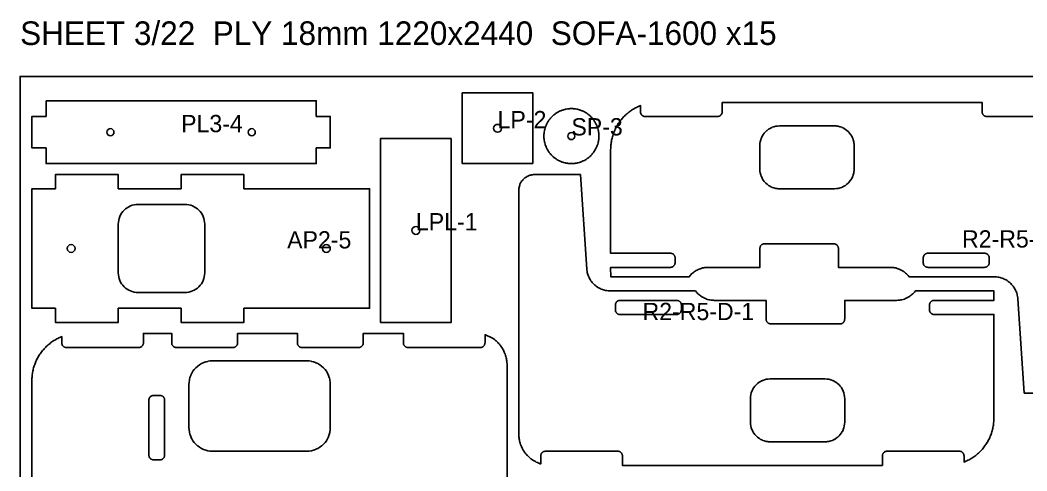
# Model space of a CAD drawing. Header units: millimetres. Extents: x 0 to 59980, y 0 to 1292.
# Drawn here: x 5480 to 6762, y 718 to 1292 of the extents above; entities that cross this region are included whole.
import ezdxf

# ---------------------------------------------------------------- set-up
doc = ezdxf.new("R2010")
doc.units = ezdxf.units.MM
for name, color, linetype in [('CUT_IN', 5, 'Continuous'), ('CUT_OUT', 1, 'Continuous'), ('DRILL', 3, 'Continuous'), ('LABEL', 7, 'Continuous'), ('SHEET', 8, 'Continuous')]:
    doc.layers.add(name, color=color, linetype=linetype)

msp = doc.modelspace()

# ---------------------------------------------------------------- linework, layer by layer
at = {"layer": 'CUT_IN'}
for points in [[(6426.22, 1088.11), (6427.68, 1086.14), (6429.12, 1084.54), (6429.54, 1084.12), (6431.14, 1082.68), (6433.11, 1081.22), (6434.96, 1080.1), (6435.22, 1079.96), (6437.17, 1079.03), (6437.71, 1078.8), (6439.74, 1078.08), (6442.12, 1077.49), (6444.26, 1077.16), (6444.84, 1077.11), (6447.15, 1077), (6516.85, 1077), (6519.45, 1077.13), (6519.74, 1077.16), (6521.88, 1077.49), (6524.26, 1078.08), (6526.29, 1078.8), (6526.83, 1079.03), (6528.52, 1079.83), (6529.04, 1080.1), (6530.89, 1081.22), (6532.86, 1082.68), (6534.46, 1084.12), (6534.88, 1084.54), (6536.32, 1086.14), (6537.61, 1087.87), (6537.94, 1088.36), (6538.9, 1089.96), (6539.04, 1090.22), (6539.97, 1092.17), (6540.2, 1092.71), (6540.92, 1094.74), (6541.51, 1097.12), (6541.84, 1099.26), (6541.87, 1099.55), (6542, 1102.15), (6541.99, 1132.15), (6541.87, 1134.45), (6541.84, 1134.74), (6541.51, 1136.88), (6540.92, 1139.26), (6540.2, 1141.29), (6539.97, 1141.83), (6539.04, 1143.78), (6538.9, 1144.04), (6537.94, 1145.64), (6537.61, 1146.13), (6536.32, 1147.86), (6534.88, 1149.46), (6534.46, 1149.88), (6532.86, 1151.32), (6531.13, 1152.61), (6530.64, 1152.94), (6529.04, 1153.9), (6528.78, 1154.04), (6526.83, 1154.97), (6526.29, 1155.2), (6524.26, 1155.92), (6523.97, 1156), (6521.88, 1156.51), (6519.74, 1156.84), (6519.16, 1156.89), (6516.85, 1157), (6447.15, 1157), (6444.55, 1156.87), (6444.26, 1156.84), (6442.12, 1156.51), (6439.74, 1155.92), (6437.71, 1155.2), (6437.17, 1154.97), (6435.48, 1154.17), (6434.96, 1153.9), (6433.11, 1152.78), (6431.14, 1151.32), (6430.92, 1151.13), (6429.54, 1149.88), (6429.12, 1149.46), (6427.68, 1147.86), (6426.39, 1146.13), (6426.06, 1145.64), (6425.1, 1144.04), (6424.96, 1143.78), (6424.03, 1141.83), (6423.8, 1141.29), (6423.08, 1139.26), (6422.49, 1136.88), (6422.16, 1134.74), (6422.13, 1134.45), (6422, 1131.85), (6422, 1102.15), (6422.11, 1099.84), (6422.16, 1099.26), (6422.49, 1097.12), (6423.08, 1094.74), (6423.8, 1092.71), (6423.91, 1092.44), (6424.83, 1090.48), (6425.1, 1089.96), (6426.22, 1088.11)], [(5630, 1057), (5627.55, 1056.88), (5625.12, 1056.52), (5622.74, 1055.92), (5620.43, 1055.1), (5618.22, 1054.05), (5616.11, 1052.79), (5614.14, 1051.33), (5612.32, 1049.68), (5610.67, 1047.86), (5609.21, 1045.89), (5607.95, 1043.78), (5606.9, 1041.57), (5606.08, 1039.26), (5605.48, 1036.88), (5605.12, 1034.45), (5605, 1032), (5605, 970), (5605.12, 967.55), (5605.48, 965.12), (5606.08, 962.74), (5606.9, 960.43), (5607.95, 958.22), (5609.21, 956.11), (5610.67, 954.14), (5612.32, 952.32), (5614.14, 950.67), (5616.11, 949.21), (5618.22, 947.95), (5620.43, 946.9), (5622.74, 946.08), (5625.12, 945.48), (5627.55, 945.12), (5630, 945), (5690, 945), (5692.45, 945.12), (5694.88, 945.48), (5697.26, 946.08), (5699.57, 946.9), (5701.78, 947.95), (5703.89, 949.21), (5705.86, 950.67), (5707.68, 952.32), (5709.33, 954.14), (5710.79, 956.11), (5712.05, 958.22), (5713.1, 960.43), (5713.92, 962.74), (5714.52, 965.12), (5714.88, 967.55), (5715, 970), (5715, 1032), (5714.88, 1034.45), (5714.52, 1036.88), (5713.92, 1039.26), (5713.1, 1041.57), (5712.05, 1043.78), (5710.79, 1045.89), (5709.33, 1047.86), (5707.68, 1049.68), (5705.86, 1051.33), (5703.89, 1052.79), (5701.78, 1054.05), (5699.57, 1055.1), (5697.26, 1055.92), (5694.88, 1056.52), (5692.45, 1056.88), (5690, 1057), (5630, 1057)], [(6708.88, 977.06), (6709.46, 977.18), (6710.02, 977.35), (6710.57, 977.58), (6711.08, 977.85), (6711.57, 978.18), (6711.81, 978.36), (6712.03, 978.55), (6712.45, 978.97), (6712.64, 979.19), (6712.82, 979.43), (6713.15, 979.92), (6713.42, 980.43), (6713.65, 980.98), (6713.82, 981.54), (6713.94, 982.12), (6713.99, 982.71), (6713.99, 989.29), (6713.94, 989.88), (6713.82, 990.46), (6713.65, 991.02), (6713.54, 991.3), (6713.42, 991.57), (6713.15, 992.08), (6712.82, 992.57), (6712.64, 992.81), (6712.45, 993.03), (6712.03, 993.45), (6711.81, 993.64), (6711.33, 993.99), (6711.08, 994.15), (6710.83, 994.29), (6710.3, 994.54), (6710.02, 994.65), (6709.46, 994.82), (6708.88, 994.94), (6708.59, 994.97), (6708, 995), (6635.71, 994.99), (6635.12, 994.94), (6634.54, 994.82), (6633.98, 994.65), (6633.7, 994.54), (6633.17, 994.29), (6632.92, 994.15), (6632.43, 993.82), (6632.19, 993.64), (6631.97, 993.45), (6631.55, 993.03), (6631.36, 992.81), (6631.01, 992.33), (6630.71, 991.83), (6630.46, 991.3), (6630.35, 991.02), (6630.18, 990.46), (6630.06, 989.88), (6630.03, 989.59), (6630, 989), (6630.01, 982.71), (6630.06, 982.12), (6630.18, 981.54), (6630.35, 980.98), (6630.46, 980.7), (6630.58, 980.43), (6630.85, 979.92), (6631.18, 979.43), (6631.36, 979.19), (6631.55, 978.97), (6631.97, 978.55), (6632.19, 978.36), (6632.67, 978.01), (6632.92, 977.85), (6633.17, 977.71), (6633.7, 977.46), (6633.98, 977.35), (6634.54, 977.18), (6635.12, 977.06), (6635.41, 977.03), (6636, 977), (6708, 977), (6708.59, 977.03), (6708.88, 977.06)], [(6243.12, 934.94), (6242.54, 934.82), (6241.98, 934.65), (6241.43, 934.42), (6240.92, 934.15), (6240.43, 933.82), (6240.19, 933.64), (6239.97, 933.45), (6239.55, 933.03), (6239.36, 932.81), (6239.18, 932.57), (6238.85, 932.08), (6238.58, 931.57), (6238.35, 931.02), (6238.18, 930.46), (6238.06, 929.88), (6238.01, 929.29), (6238.01, 922.71), (6238.06, 922.12), (6238.18, 921.54), (6238.35, 920.98), (6238.46, 920.7), (6238.58, 920.43), (6238.85, 919.92), (6239.18, 919.43), (6239.36, 919.19), (6239.55, 918.97), (6239.97, 918.55), (6240.19, 918.36), (6240.67, 918.01), (6240.92, 917.85), (6241.17, 917.71), (6241.7, 917.46), (6241.98, 917.35), (6242.54, 917.18), (6243.12, 917.06), (6243.41, 917.03), (6244, 917), (6316.29, 917.01), (6316.88, 917.06), (6317.46, 917.18), (6318.02, 917.35), (6318.3, 917.46), (6318.83, 917.71), (6319.08, 917.85), (6319.57, 918.18), (6319.81, 918.36), (6320.03, 918.55), (6320.45, 918.97), (6320.64, 919.19), (6320.99, 919.67), (6321.29, 920.17), (6321.54, 920.7), (6321.65, 920.98), (6321.82, 921.54), (6321.94, 922.12), (6321.97, 922.41), (6322, 923), (6321.99, 929.29), (6321.94, 929.88), (6321.82, 930.46), (6321.65, 931.02), (6321.54, 931.3), (6321.42, 931.57), (6321.15, 932.08), (6320.82, 932.57), (6320.64, 932.81), (6320.45, 933.03), (6320.03, 933.45), (6319.81, 933.64), (6319.33, 933.99), (6319.08, 934.15), (6318.83, 934.29), (6318.3, 934.54), (6318.02, 934.65), (6317.46, 934.82), (6316.88, 934.94), (6316.59, 934.97), (6316, 935), (6244, 935), (6243.41, 934.97), (6243.12, 934.94)], [(5701.63, 754.2), (5702.01, 753.75), (5703.79, 751.79), (5705.97, 749.82), (5706.2, 749.63), (5708.34, 748.06), (5710.86, 746.55), (5713.52, 745.29), (5716.29, 744.3), (5719.15, 743.58), (5721.77, 743.19), (5722.35, 743.13), (5725.15, 743), (5844.85, 743), (5847.94, 743.15), (5850.56, 743.53), (5851.14, 743.65), (5853.71, 744.3), (5856.2, 745.18), (5856.75, 745.41), (5859.14, 746.55), (5861.66, 748.06), (5863.8, 749.63), (5864.25, 750.01), (5866.21, 751.79), (5867.99, 753.75), (5868.37, 754.2), (5869.94, 756.34), (5871.45, 758.86), (5872.59, 761.25), (5872.82, 761.8), (5873.7, 764.29), (5874.35, 766.86), (5874.47, 767.44), (5874.85, 770.06), (5875, 773.15), (5874.99, 828.15), (5874.85, 830.94), (5874.47, 833.56), (5874.42, 833.85), (5873.78, 836.42), (5873.61, 836.99), (5872.71, 839.48), (5871.45, 842.14), (5869.94, 844.66), (5868.37, 846.8), (5867.99, 847.25), (5866.21, 849.21), (5864.25, 850.99), (5863.8, 851.37), (5861.66, 852.94), (5859.14, 854.45), (5856.75, 855.59), (5856.2, 855.82), (5853.71, 856.7), (5851.14, 857.35), (5850.56, 857.47), (5847.94, 857.85), (5844.85, 858), (5725.15, 858), (5722.06, 857.85), (5719.44, 857.47), (5718.86, 857.35), (5716.29, 856.7), (5713.8, 855.82), (5713.25, 855.59), (5710.86, 854.45), (5708.34, 852.94), (5706.2, 851.37), (5705.75, 850.99), (5703.79, 849.21), (5702.01, 847.25), (5701.63, 846.8), (5700.06, 844.66), (5698.55, 842.14), (5697.41, 839.75), (5697.18, 839.2), (5696.3, 836.71), (5695.65, 834.14), (5695.53, 833.56), (5695.15, 830.94), (5695, 827.85), (5695, 773.15), (5695.15, 770.06), (5695.58, 767.15), (5696.22, 764.58), (5696.39, 764.01), (5697.29, 761.52), (5698.42, 759.12), (5698.69, 758.61), (5700.06, 756.34), (5701.63, 754.2)], [(6525.78, 823.89), (6524.32, 825.86), (6522.88, 827.46), (6522.46, 827.88), (6520.86, 829.32), (6518.89, 830.78), (6517.04, 831.9), (6516.78, 832.04), (6514.83, 832.97), (6514.29, 833.2), (6512.26, 833.92), (6509.88, 834.51), (6507.74, 834.84), (6507.16, 834.89), (6504.85, 835), (6435.15, 835), (6432.55, 834.87), (6432.26, 834.84), (6430.12, 834.51), (6427.74, 833.92), (6425.71, 833.2), (6425.17, 832.97), (6423.48, 832.17), (6422.96, 831.9), (6421.11, 830.78), (6419.14, 829.32), (6417.54, 827.88), (6417.12, 827.46), (6415.68, 825.86), (6414.39, 824.13), (6414.06, 823.64), (6413.1, 822.04), (6412.96, 821.78), (6412.03, 819.83), (6411.8, 819.29), (6411.08, 817.26), (6410.49, 814.88), (6410.16, 812.74), (6410.13, 812.45), (6410, 809.85), (6410.01, 779.85), (6410.13, 777.55), (6410.16, 777.26), (6410.49, 775.12), (6411.08, 772.74), (6411.8, 770.71), (6412.03, 770.17), (6412.96, 768.22), (6413.1, 767.96), (6414.06, 766.36), (6414.39, 765.87), (6415.68, 764.14), (6417.12, 762.54), (6417.54, 762.12), (6419.14, 760.68), (6420.87, 759.39), (6421.36, 759.06), (6422.96, 758.1), (6423.22, 757.96), (6425.17, 757.03), (6425.71, 756.8), (6427.74, 756.08), (6428.03, 756), (6430.12, 755.49), (6432.26, 755.16), (6432.84, 755.11), (6435.15, 755), (6504.85, 755), (6507.45, 755.13), (6507.74, 755.16), (6509.88, 755.49), (6512.26, 756.08), (6514.29, 756.8), (6514.83, 757.03), (6516.52, 757.83), (6517.04, 758.1), (6518.89, 759.22), (6520.86, 760.68), (6521.08, 760.87), (6522.46, 762.12), (6522.88, 762.54), (6524.32, 764.14), (6525.61, 765.87), (6525.94, 766.36), (6526.9, 767.96), (6527.04, 768.22), (6527.97, 770.17), (6528.2, 770.71), (6528.92, 772.74), (6529.51, 775.12), (6529.84, 777.26), (6529.87, 777.55), (6530, 780.15), (6530, 809.85), (6529.89, 812.16), (6529.84, 812.74), (6529.51, 814.88), (6528.92, 817.26), (6528.2, 819.29), (6528.09, 819.56), (6527.17, 821.52), (6526.9, 822.04), (6525.78, 823.89)], [(5658, 732), (5658.59, 732.03), (5658.88, 732.06), (5659.46, 732.18), (5660.02, 732.35), (5660.57, 732.58), (5661.08, 732.85), (5661.57, 733.18), (5661.81, 733.36), (5662.03, 733.55), (5662.45, 733.97), (5662.64, 734.19), (5662.99, 734.67), (5663.29, 735.17), (5663.54, 735.7), (5663.74, 736.26), (5663.82, 736.54), (5663.94, 737.12), (5663.97, 737.41), (5664, 738), (5664, 808), (5663.97, 808.59), (5663.94, 808.88), (5663.82, 809.46), (5663.65, 810.02), (5663.54, 810.3), (5663.29, 810.83), (5663.15, 811.08), (5662.99, 811.33), (5662.64, 811.81), (5662.45, 812.03), (5662.03, 812.45), (5661.81, 812.64), (5661.33, 812.99), (5660.83, 813.29), (5660.3, 813.54), (5660.02, 813.65), (5659.46, 813.82), (5658.88, 813.94), (5658.59, 813.97), (5658, 814), (5650, 814), (5649.41, 813.97), (5649.12, 813.94), (5648.54, 813.82), (5647.98, 813.65), (5647.7, 813.54), (5647.17, 813.29), (5646.67, 812.99), (5646.19, 812.64), (5645.97, 812.45), (5645.55, 812.03), (5645.36, 811.81), (5645.18, 811.57), (5644.85, 811.08), (5644.71, 810.83), (5644.46, 810.3), (5644.35, 810.02), (5644.18, 809.46), (5644.06, 808.88), (5644.01, 808.29), (5644, 738), (5644.03, 737.41), (5644.06, 737.12), (5644.18, 736.54), (5644.35, 735.98), (5644.46, 735.7), (5644.71, 735.17), (5644.85, 734.92), (5645.01, 734.67), (5645.36, 734.19), (5645.55, 733.97), (5645.97, 733.55), (5646.19, 733.36), (5646.67, 733.01), (5647.17, 732.71), (5647.7, 732.46), (5647.98, 732.35), (5648.54, 732.18), (5649.12, 732.06), (5649.71, 732.01), (5658, 732)]]:
    msp.add_lwpolyline(points, close=True, dxfattribs=at)
at = {"layer": 'CUT_OUT'}
for points in [[(6133, 1109), (6043, 1109), (6043, 1199), (6133, 1199), (6133, 1109)], [(5513, 1189), (5857, 1189), (5857, 1169), (5875, 1169), (5875, 1129), (5857, 1129), (5857, 1109), (5513, 1109), (5513, 1129), (5495, 1129), (5495, 1169), (5513, 1169), (5513, 1189)], [(6217, 1144), (6216.96, 1142.28), (6216.91, 1141.43), (6216.83, 1140.57), (6216.74, 1139.72), (6216.62, 1138.86), (6216.33, 1137.17), (6216.15, 1136.33), (6215.95, 1135.5), (6215.49, 1133.84), (6215.23, 1133.02), (6214.95, 1132.21), (6214.34, 1130.61), (6214, 1129.82), (6213.64, 1129.04), (6212.87, 1127.5), (6212.02, 1126.01), (6211.57, 1125.28), (6211.1, 1124.56), (6210.62, 1123.85), (6210.11, 1123.15), (6209.06, 1121.8), (6208.5, 1121.14), (6207.93, 1120.5), (6207.35, 1119.87), (6206.75, 1119.25), (6206.13, 1118.65), (6205.5, 1118.07), (6204.86, 1117.5), (6204.2, 1116.94), (6202.85, 1115.89), (6202.15, 1115.38), (6201.44, 1114.9), (6200.72, 1114.43), (6199.99, 1113.98), (6198.5, 1113.13), (6196.96, 1112.36), (6196.18, 1112), (6195.39, 1111.66), (6193.79, 1111.05), (6192.98, 1110.77), (6192.16, 1110.51), (6190.5, 1110.05), (6189.67, 1109.85), (6188.83, 1109.67), (6187.14, 1109.38), (6186.28, 1109.26), (6185.43, 1109.17), (6184.57, 1109.09), (6183.72, 1109.04), (6182, 1109), (6180.28, 1109.04), (6179.43, 1109.09), (6178.57, 1109.17), (6177.72, 1109.26), (6176.86, 1109.38), (6175.17, 1109.67), (6174.33, 1109.85), (6173.5, 1110.05), (6171.84, 1110.51), (6171.02, 1110.77), (6170.21, 1111.05), (6168.61, 1111.66), (6167.82, 1112), (6167.04, 1112.36), (6165.5, 1113.13), (6164.01, 1113.98), (6163.28, 1114.43), (6162.56, 1114.9), (6161.85, 1115.38), (6161.15, 1115.89), (6159.8, 1116.94), (6159.14, 1117.5), (6158.5, 1118.07), (6157.87, 1118.65), (6157.25, 1119.25), (6156.65, 1119.87), (6156.07, 1120.5), (6155.5, 1121.14), (6154.94, 1121.8), (6153.89, 1123.15), (6153.38, 1123.85), (6152.9, 1124.56), (6152.43, 1125.28), (6151.98, 1126.01), (6151.13, 1127.5), (6150.36, 1129.04), (6150, 1129.82), (6149.66, 1130.61), (6149.05, 1132.21), (6148.77, 1133.02), (6148.51, 1133.84), (6148.05, 1135.5), (6147.85, 1136.33), (6147.67, 1137.17), (6147.38, 1138.86), (6147.26, 1139.72), (6147.17, 1140.57), (6147.09, 1141.43), (6147.04, 1142.28), (6147, 1144), (6147.04, 1145.72), (6147.09, 1146.57), (6147.17, 1147.43), (6147.26, 1148.28), (6147.38, 1149.14), (6147.67, 1150.83), (6147.85, 1151.67), (6148.05, 1152.5), (6148.51, 1154.16), (6148.77, 1154.98), (6149.05, 1155.79), (6149.66, 1157.39), (6150, 1158.18), (6150.36, 1158.96), (6151.13, 1160.5), (6151.98, 1161.99), (6152.43, 1162.72), (6152.9, 1163.44), (6153.38, 1164.15), (6153.89, 1164.85), (6154.94, 1166.2), (6155.5, 1166.86), (6156.07, 1167.5), (6156.65, 1168.13), (6157.25, 1168.75), (6157.87, 1169.35), (6158.5, 1169.93), (6159.14, 1170.5), (6159.8, 1171.06), (6161.15, 1172.11), (6161.85, 1172.62), (6162.56, 1173.1), (6163.28, 1173.57), (6164.01, 1174.02), (6165.5, 1174.87), (6167.04, 1175.64), (6167.82, 1176), (6168.61, 1176.34), (6170.21, 1176.95), (6171.02, 1177.23), (6171.84, 1177.49), (6173.5, 1177.95), (6174.33, 1178.15), (6175.17, 1178.33), (6176.86, 1178.62), (6177.72, 1178.74), (6178.57, 1178.83), (6179.43, 1178.91), (6180.28, 1178.96), (6182, 1179), (6183.72, 1178.96), (6184.57, 1178.91), (6185.43, 1178.83), (6186.28, 1178.74), (6187.14, 1178.62), (6188.83, 1178.33), (6189.67, 1178.15), (6190.5, 1177.95), (6192.16, 1177.49), (6192.98, 1177.23), (6193.79, 1176.95), (6195.39, 1176.34), (6196.18, 1176), (6196.96, 1175.64), (6198.5, 1174.87), (6199.99, 1174.02), (6200.72, 1173.57), (6201.44, 1173.1), (6202.15, 1172.62), (6202.85, 1172.11), (6204.2, 1171.06), (6204.86, 1170.5), (6205.5, 1169.93), (6206.13, 1169.35), (6206.75, 1168.75), (6207.35, 1168.13), (6207.93, 1167.5), (6208.5, 1166.86), (6209.06, 1166.2), (6210.11, 1164.85), (6210.62, 1164.15), (6211.1, 1163.44), (6211.57, 1162.72), (6212.02, 1161.99), (6212.87, 1160.5), (6213.64, 1158.96), (6214, 1158.18), (6214.34, 1157.39), (6214.95, 1155.79), (6215.23, 1154.98), (6215.49, 1154.16), (6215.95, 1152.5), (6216.15, 1151.67), (6216.33, 1150.83), (6216.62, 1149.14), (6216.74, 1148.28), (6216.83, 1147.43), (6216.91, 1146.57), (6216.96, 1145.72), (6217, 1144)], [(6029, 1141), (6029, 907), (5939, 907), (5939, 1141), (6029, 1141)], [(5765, 925), (5765, 907), (5685, 907), (5685, 925), (5605, 925), (5605, 907), (5525, 907), (5525, 925), (5495, 925), (5495, 1077), (5525, 1077), (5525, 1095), (5605, 1095), (5605, 1077), (5685, 1077), (5685, 1095), (5765, 1095), (5765, 1077), (5925, 1077), (5925, 925), (5765, 925)], [(6201.71, 973.66), (6201.91, 972.22), (6202.24, 970.5), (6202.51, 969.37), (6202.92, 967.97), (6203.39, 966.6), (6204.04, 964.98), (6204.53, 963.92), (6205.19, 962.63), (6205.92, 961.37), (6206.87, 959.91), (6207.55, 958.97), (6208.64, 957.6), (6209.41, 956.73), (6210.42, 955.68), (6211.69, 954.49), (6212.58, 953.74), (6213.73, 952.85), (6215.16, 951.86), (6216.4, 951.09), (6217.67, 950.39), (6218.72, 949.87), (6220.05, 949.29), (6221.4, 948.76), (6223.06, 948.22), (6224.18, 947.92), (6225.6, 947.59), (6227.03, 947.34), (6228.77, 947.13), (6230.22, 947.03), (6231.45, 947), (6339.99, 946.99), (6341.16, 945.55), (6342.12, 944.48), (6343.12, 943.45), (6344.39, 942.29), (6345.5, 941.38), (6346.42, 940.69), (6347.6, 939.88), (6349.07, 938.98), (6350.07, 938.43), (6351.62, 937.68), (6352.67, 937.22), (6354.01, 936.71), (6355.37, 936.27), (6357.03, 935.82), (6358.44, 935.52), (6359.85, 935.29), (6360.99, 935.15), (6362.42, 935.04), (6363.92, 935), (6430, 935), (6430, 911), (6430.03, 910.41), (6430.06, 910.12), (6430.18, 909.54), (6430.35, 908.98), (6430.58, 908.43), (6430.85, 907.92), (6431.01, 907.67), (6431.36, 907.19), (6431.55, 906.97), (6431.97, 906.55), (6432.19, 906.36), (6432.67, 906.01), (6432.92, 905.85), (6433.43, 905.58), (6433.98, 905.35), (6434.54, 905.18), (6435.12, 905.06), (6435.41, 905.03), (6436, 905), (6524, 905), (6524.59, 905.03), (6524.88, 905.06), (6525.46, 905.18), (6525.74, 905.26), (6526.3, 905.46), (6526.83, 905.71), (6527.08, 905.85), (6527.33, 906.01), (6527.81, 906.36), (6528.03, 906.55), (6528.45, 906.97), (6528.64, 907.19), (6528.99, 907.67), (6529.15, 907.92), (6529.42, 908.43), (6529.65, 908.98), (6529.74, 909.26), (6529.82, 909.54), (6529.94, 910.12), (6529.97, 910.41), (6530, 911), (6530, 935), (6596.08, 935), (6597.58, 935.04), (6599.01, 935.15), (6600.15, 935.29), (6601.56, 935.52), (6602.97, 935.82), (6604.63, 936.27), (6605.99, 936.71), (6607.33, 937.22), (6608.38, 937.68), (6609.93, 938.43), (6610.93, 938.98), (6612.4, 939.88), (6613.58, 940.69), (6614.5, 941.38), (6615.61, 942.29), (6616.88, 943.45), (6617.88, 944.48), (6618.84, 945.55), (6620.01, 946.99), (6719.99, 946.99), (6720, 935), (6643.71, 934.99), (6643.12, 934.94), (6642.54, 934.82), (6641.98, 934.65), (6641.43, 934.42), (6640.92, 934.15), (6640.43, 933.82), (6640.19, 933.64), (6639.97, 933.45), (6639.55, 933.03), (6639.36, 932.81), (6639.01, 932.33), (6638.71, 931.83), (6638.46, 931.3), (6638.26, 930.74), (6638.18, 930.46), (6638.06, 929.88), (6638.03, 929.59), (6638, 929), (6638.01, 922.71), (6638.06, 922.12), (6638.18, 921.54), (6638.35, 920.98), (6638.46, 920.7), (6638.58, 920.43), (6638.85, 919.92), (6639.18, 919.43), (6639.36, 919.19), (6639.55, 918.97), (6639.97, 918.55), (6640.19, 918.36), (6640.67, 918.01), (6640.92, 917.85), (6641.17, 917.71), (6641.7, 917.46), (6641.98, 917.35), (6642.54, 917.18), (6643.12, 917.06), (6643.41, 917.03), (6644, 917), (6720, 917), (6720, 784.98), (6719.98, 783.49), (6719.93, 782.02), (6719.84, 780.62), (6719.71, 779.08), (6719.55, 777.69), (6719.36, 776.23), (6719.11, 774.71), (6718.84, 773.26), (6718.55, 771.89), (6718.21, 770.46), (6717.82, 768.96), (6717.41, 767.55), (6716.96, 766.14), (6716.48, 764.75), (6715.97, 763.37), (6715.45, 762.07), (6714.84, 760.65), (6714.22, 759.31), (6713.58, 757.99), (6712.9, 756.68), (6712.19, 755.39), (6711.44, 754.12), (6710.71, 752.93), (6709.91, 751.7), (6709.08, 750.48), (6708.17, 749.23), (6707.28, 748.06), (6706.36, 746.91), (6705.41, 745.78), (6704.48, 744.73), (6703.48, 743.65), (6702.45, 742.6), (6701.35, 741.52), (6700.27, 740.52), (6699.22, 739.59), (6698.09, 738.64), (6696.94, 737.72), (6695.77, 736.83), (6694.52, 735.92), (6693.3, 735.09), (6692.07, 734.29), (6690.88, 733.56), (6689.61, 732.81), (6688.32, 732.1), (6687.01, 731.42), (6685.69, 730.78), (6684.35, 730.16), (6682.93, 729.55), (6682, 729.19), (6681.99, 737.29), (6681.94, 737.88), (6681.82, 738.46), (6681.65, 739.02), (6681.54, 739.3), (6681.29, 739.83), (6680.99, 740.33), (6680.64, 740.81), (6680.45, 741.03), (6680.03, 741.45), (6679.81, 741.64), (6679.33, 741.99), (6679.08, 742.15), (6678.57, 742.42), (6678.3, 742.54), (6678.02, 742.65), (6677.46, 742.82), (6676.88, 742.94), (6676.59, 742.97), (6676, 743), (6584, 743), (6583.41, 742.97), (6583.12, 742.94), (6582.54, 742.82), (6582.26, 742.74), (6581.98, 742.65), (6581.43, 742.42), (6580.92, 742.15), (6580.67, 741.99), (6580.19, 741.64), (6579.97, 741.45), (6579.55, 741.03), (6579.36, 740.81), (6579.01, 740.33), (6578.85, 740.08), (6578.71, 739.83), (6578.46, 739.3), (6578.35, 739.02), (6578.18, 738.46), (6578.06, 737.88), (6578.03, 737.59), (6578, 737), (6578, 725), (6247, 725), (6247, 737), (6246.97, 737.59), (6246.94, 737.88), (6246.82, 738.46), (6246.65, 739.02), (6246.42, 739.57), (6246.15, 740.08), (6245.99, 740.33), (6245.64, 740.81), (6245.45, 741.03), (6245.03, 741.45), (6244.81, 741.64), (6244.33, 741.99), (6244.08, 742.15), (6243.57, 742.42), (6243.02, 742.65), (6242.74, 742.74), (6242.46, 742.82), (6241.88, 742.94), (6241.59, 742.97), (6241, 743), (6149, 743), (6148.41, 742.97), (6148.12, 742.94), (6147.54, 742.82), (6146.98, 742.65), (6146.43, 742.42), (6145.92, 742.15), (6145.67, 741.99), (6145.19, 741.64), (6144.97, 741.45), (6144.55, 741.03), (6144.36, 740.81), (6144.01, 740.33), (6143.71, 739.83), (6143.46, 739.3), (6143.26, 738.74), (6143.18, 738.46), (6143.06, 737.88), (6143.03, 737.59), (6143, 737), (6143, 726.85), (6142.42, 727.03), (6141.49, 727.35), (6140.57, 727.69), (6138.82, 728.42), (6137.05, 729.25), (6136.11, 729.74), (6134.4, 730.71), (6132.75, 731.76), (6131.14, 732.89), (6130.42, 733.44), (6129.6, 734.1), (6128.9, 734.69), (6128.11, 735.39), (6126.74, 736.69), (6126.06, 737.39), (6125.39, 738.11), (6124.69, 738.9), (6124.1, 739.6), (6123.44, 740.42), (6122.89, 741.14), (6121.72, 742.81), (6120.71, 744.4), (6119.74, 746.11), (6119.25, 747.05), (6118.42, 748.82), (6117.69, 750.57), (6117.35, 751.49), (6116.73, 753.35), (6116.44, 754.37), (6115.96, 756.27), (6115.76, 757.23), (6115.58, 758.2), (6115.44, 759.09), (6115.3, 760.14), (6115.19, 761.12), (6115.11, 762.02), (6115.01, 763.98), (6115, 1075.38), (6115.05, 1076.47), (6115.15, 1077.45), (6115.29, 1078.42), (6115.38, 1078.9), (6115.72, 1080.33), (6115.86, 1080.81), (6116.17, 1081.74), (6116.52, 1082.65), (6116.92, 1083.55), (6117.36, 1084.43), (6117.6, 1084.86), (6118.1, 1085.7), (6118.65, 1086.52), (6119.23, 1087.3), (6119.54, 1087.69), (6120.18, 1088.43), (6120.52, 1088.79), (6120.86, 1089.14), (6121.57, 1089.82), (6122.31, 1090.46), (6122.7, 1090.77), (6123.48, 1091.35), (6124.3, 1091.9), (6125.57, 1092.64), (6126.45, 1093.08), (6127.35, 1093.48), (6127.8, 1093.66), (6128.26, 1093.83), (6129.19, 1094.14), (6130.14, 1094.4), (6131.1, 1094.62), (6131.58, 1094.71), (6132.55, 1094.85), (6133.53, 1094.95), (6134.02, 1094.98), (6135, 1095), (6193.41, 1095), (6201.6, 974.89), (6201.71, 973.66)]]:
    msp.add_lwpolyline(points, close=True, dxfattribs=at)
for points in [[(6817, 817), (6758.59, 817), (6750.4, 937.11), (6750.29, 938.34), (6750.29, 938.34), (6750.09, 939.78), (6749.76, 941.5), (6749.49, 942.63), (6749.08, 944.03), (6748.61, 945.4), (6747.96, 947.02), (6747.47, 948.08), (6746.81, 949.37), (6746.08, 950.63), (6745.13, 952.09), (6744.45, 953.03), (6743.36, 954.4), (6742.59, 955.27), (6741.58, 956.32), (6740.31, 957.51), (6739.42, 958.26), (6738.27, 959.15), (6736.84, 960.14), (6735.6, 960.91), (6734.33, 961.61), (6733.28, 962.13), (6731.95, 962.71), (6730.6, 963.24), (6728.94, 963.78), (6727.82, 964.08), (6726.4, 964.41), (6724.97, 964.66), (6723.23, 964.87), (6721.78, 964.97), (6720.55, 965), (6612.01, 965.01), (6610.84, 966.45), (6609.88, 967.52), (6608.88, 968.55), (6607.61, 969.71), (6606.5, 970.62), (6605.58, 971.31), (6604.4, 972.12), (6602.93, 973.02), (6601.93, 973.57), (6600.38, 974.32), (6599.33, 974.78), (6597.99, 975.29), (6596.63, 975.73), (6594.97, 976.18), (6593.56, 976.48), (6592.15, 976.71), (6591.01, 976.85), (6589.58, 976.96), (6588.08, 977), (6522, 977), (6522, 1001), (6521.97, 1001.59), (6521.94, 1001.88), (6521.82, 1002.46), (6521.65, 1003.02), (6521.42, 1003.57), (6521.15, 1004.08), (6520.99, 1004.33), (6520.64, 1004.81), (6520.45, 1005.03), (6520.03, 1005.45), (6519.81, 1005.64), (6519.33, 1005.99), (6519.08, 1006.15), (6518.57, 1006.42), (6518.02, 1006.65), (6517.46, 1006.82), (6516.88, 1006.94), (6516.59, 1006.97), (6516, 1007), (6428, 1007), (6427.41, 1006.97), (6427.12, 1006.94), (6426.54, 1006.82), (6426.26, 1006.74), (6425.7, 1006.54), (6425.17, 1006.29), (6424.92, 1006.15), (6424.67, 1005.99), (6424.19, 1005.64), (6423.97, 1005.45), (6423.55, 1005.03), (6423.36, 1004.81), (6423.01, 1004.33), (6422.85, 1004.08), (6422.58, 1003.57), (6422.35, 1003.02), (6422.26, 1002.74), (6422.18, 1002.46), (6422.06, 1001.88), (6422.03, 1001.59), (6422, 1001), (6422, 977), (6355.92, 977), (6354.42, 976.96), (6352.99, 976.85), (6351.85, 976.71), (6350.44, 976.48), (6349.03, 976.18), (6347.37, 975.73), (6346.01, 975.29), (6344.67, 974.78), (6343.62, 974.32), (6342.07, 973.57), (6341.07, 973.02), (6339.6, 972.12), (6338.42, 971.31), (6337.5, 970.62), (6336.39, 969.71), (6335.12, 968.55), (6334.12, 967.52), (6333.16, 966.45), (6331.99, 965.01), (6232.01, 965.01), (6232, 977), (6308.29, 977.01), (6308.88, 977.06), (6309.46, 977.18), (6310.02, 977.35), (6310.57, 977.58), (6311.08, 977.85), (6311.57, 978.18), (6311.81, 978.36), (6312.03, 978.55), (6312.45, 978.97), (6312.64, 979.19), (6312.99, 979.67), (6313.29, 980.17), (6313.54, 980.7), (6313.74, 981.26), (6313.82, 981.54), (6313.94, 982.12), (6313.97, 982.41), (6314, 983), (6313.99, 989.29), (6313.94, 989.88), (6313.82, 990.46), (6313.65, 991.02), (6313.54, 991.3), (6313.42, 991.57), (6313.15, 992.08), (6312.82, 992.57), (6312.64, 992.81), (6312.45, 993.03), (6312.03, 993.45), (6311.81, 993.64), (6311.33, 993.99), (6311.08, 994.15), (6310.83, 994.29), (6310.3, 994.54), (6310.02, 994.65), (6309.46, 994.82), (6308.88, 994.94), (6308.59, 994.97), (6308, 995), (6232, 995), (6232, 1127.02), (6232.02, 1128.51), (6232.07, 1129.98), (6232.16, 1131.38), (6232.29, 1132.92), (6232.45, 1134.31), (6232.64, 1135.77), (6232.89, 1137.29), (6233.16, 1138.74), (6233.45, 1140.11), (6233.79, 1141.54), (6234.18, 1143.04), (6234.59, 1144.45), (6235.04, 1145.86), (6235.52, 1147.25), (6236.03, 1148.63), (6236.55, 1149.93), (6237.16, 1151.35), (6237.78, 1152.69), (6238.42, 1154.01), (6239.1, 1155.32), (6239.81, 1156.61), (6240.56, 1157.88), (6241.29, 1159.07), (6242.09, 1160.3), (6242.92, 1161.52), (6243.83, 1162.77), (6244.72, 1163.94), (6245.64, 1165.09), (6246.59, 1166.22), (6247.52, 1167.27), (6248.52, 1168.35), (6249.55, 1169.4), (6250.65, 1170.48), (6251.73, 1171.48), (6252.78, 1172.41), (6253.91, 1173.36), (6255.06, 1174.28), (6256.23, 1175.17), (6257.48, 1176.08), (6258.7, 1176.91), (6259.93, 1177.71), (6261.12, 1178.44), (6262.39, 1179.19), (6263.68, 1179.9), (6264.99, 1180.58), (6266.31, 1181.22), (6267.65, 1181.84), (6269.07, 1182.45), (6270, 1182.81), (6270.01, 1174.71), (6270.06, 1174.12), (6270.18, 1173.54), (6270.35, 1172.98), (6270.46, 1172.7), (6270.71, 1172.17), (6271.01, 1171.67), (6271.36, 1171.19), (6271.55, 1170.97), (6271.97, 1170.55), (6272.19, 1170.36), (6272.67, 1170.01), (6272.92, 1169.85), (6273.43, 1169.58), (6273.7, 1169.46), (6273.98, 1169.35), (6274.54, 1169.18), (6275.12, 1169.06), (6275.41, 1169.03), (6276, 1169), (6368, 1169), (6368.59, 1169.03), (6368.88, 1169.06), (6369.46, 1169.18), (6369.74, 1169.26), (6370.02, 1169.35), (6370.57, 1169.58), (6371.08, 1169.85), (6371.33, 1170.01), (6371.81, 1170.36), (6372.03, 1170.55), (6372.45, 1170.97), (6372.64, 1171.19), (6372.99, 1171.67), (6373.15, 1171.92), (6373.29, 1172.17), (6373.54, 1172.7), (6373.65, 1172.98), (6373.82, 1173.54), (6373.94, 1174.12), (6373.97, 1174.41), (6374, 1175), (6374, 1187), (6705, 1187), (6705, 1175), (6705.03, 1174.41), (6705.06, 1174.12), (6705.18, 1173.54), (6705.35, 1172.98), (6705.58, 1172.43), (6705.85, 1171.92), (6706.01, 1171.67), (6706.36, 1171.19), (6706.55, 1170.97), (6706.97, 1170.55), (6707.19, 1170.36), (6707.67, 1170.01), (6707.92, 1169.85), (6708.43, 1169.58), (6708.98, 1169.35), (6709.26, 1169.26), (6709.54, 1169.18), (6710.12, 1169.06), (6710.41, 1169.03), (6711, 1169), (6803, 1169)], [(5495, 701), (5495, 833.02), (5495.02, 834.51), (5495.07, 835.98), (5495.16, 837.38), (5495.29, 838.92), (5495.45, 840.31), (5495.64, 841.77), (5495.89, 843.29), (5496.16, 844.74), (5496.45, 846.11), (5496.79, 847.54), (5497.18, 849.04), (5497.59, 850.45), (5498.04, 851.86), (5498.52, 853.25), (5499.03, 854.63), (5499.55, 855.93), (5500.16, 857.35), (5500.78, 858.69), (5501.42, 860.01), (5502.1, 861.32), (5502.81, 862.61), (5503.56, 863.88), (5504.29, 865.07), (5505.09, 866.3), (5505.92, 867.52), (5506.83, 868.77), (5507.72, 869.94), (5508.64, 871.09), (5509.59, 872.22), (5510.52, 873.27), (5511.52, 874.35), (5512.55, 875.4), (5513.65, 876.48), (5514.73, 877.48), (5515.78, 878.41), (5516.91, 879.36), (5518.06, 880.28), (5519.23, 881.17), (5520.48, 882.08), (5521.7, 882.91), (5522.93, 883.71), (5524.12, 884.44), (5525.39, 885.19), (5526.68, 885.9), (5527.99, 886.58), (5529.31, 887.22), (5530.65, 887.84), (5532.07, 888.45), (5533, 888.81), (5533.01, 880.71), (5533.06, 880.12), (5533.18, 879.54), (5533.35, 878.98), (5533.46, 878.7), (5533.71, 878.17), (5534.01, 877.67), (5534.36, 877.19), (5534.55, 876.97), (5534.97, 876.55), (5535.19, 876.36), (5535.67, 876.01), (5535.92, 875.85), (5536.43, 875.58), (5536.7, 875.46), (5536.98, 875.35), (5537.54, 875.18), (5538.12, 875.06), (5538.41, 875.03), (5539, 875), (5631, 875), (5631.59, 875.03), (5631.88, 875.06), (5632.46, 875.18), (5632.74, 875.26), (5633.02, 875.35), (5633.57, 875.58), (5634.08, 875.85), (5634.33, 876.01), (5634.81, 876.36), (5635.03, 876.55), (5635.45, 876.97), (5635.64, 877.19), (5635.99, 877.67), (5636.15, 877.92), (5636.29, 878.17), (5636.54, 878.7), (5636.65, 878.98), (5636.82, 879.54), (5636.94, 880.12), (5636.97, 880.41), (5637, 881), (5637, 893), (5673, 893), (5673, 881), (5673.03, 880.41), (5673.06, 880.12), (5673.18, 879.54), (5673.35, 878.98), (5673.58, 878.43), (5673.85, 877.92), (5674.01, 877.67), (5674.36, 877.19), (5674.55, 876.97), (5674.97, 876.55), (5675.19, 876.36), (5675.67, 876.01), (5675.92, 875.85), (5676.43, 875.58), (5676.98, 875.35), (5677.26, 875.26), (5677.54, 875.18), (5678.12, 875.06), (5678.41, 875.03), (5679, 875), (5751, 875), (5751.59, 875.03), (5751.88, 875.06), (5752.46, 875.18), (5753.02, 875.35), (5753.3, 875.46), (5753.83, 875.71), (5754.08, 875.85), (5754.33, 876.01), (5754.81, 876.36), (5755.03, 876.55), (5755.24, 876.76), (5755.45, 876.97), (5755.64, 877.19), (5755.99, 877.67), (5756.15, 877.92), (5756.29, 878.17), (5756.54, 878.7), (5756.65, 878.98), (5756.82, 879.54), (5756.94, 880.12), (5756.97, 880.41), (5757, 881), (5757, 893), (5833, 893), (5833, 881), (5833.03, 880.41), (5833.06, 880.12), (5833.18, 879.54), (5833.26, 879.26), (5833.35, 878.98), (5833.58, 878.43), (5833.85, 877.92), (5834.01, 877.67), (5834.36, 877.19), (5834.55, 876.97), (5834.97, 876.55), (5835.19, 876.36), (5835.67, 876.01), (5835.92, 875.85), (5836.43, 875.58), (5836.98, 875.35), (5837.54, 875.18), (5838.12, 875.06), (5838.71, 875.01), (5911, 875), (5911.59, 875.03), (5911.88, 875.06), (5912.46, 875.18), (5913.02, 875.35), (5913.3, 875.46), (5913.83, 875.71), (5914.08, 875.85), (5914.33, 876.01), (5914.81, 876.36), (5915.03, 876.55), (5915.24, 876.76), (5915.45, 876.97), (5915.64, 877.19), (5915.99, 877.67), (5916.15, 877.92), (5916.29, 878.17), (5916.54, 878.7), (5916.65, 878.98), (5916.82, 879.54), (5916.94, 880.12), (5916.97, 880.41), (5917, 881), (5917, 893), (5968, 893), (5968, 881), (5968.03, 880.41), (5968.06, 880.12), (5968.18, 879.54), (5968.26, 879.26), (5968.35, 878.98), (5968.58, 878.43), (5968.85, 877.92), (5969.01, 877.67), (5969.36, 877.19), (5969.55, 876.97), (5969.97, 876.55), (5970.19, 876.36), (5970.67, 876.01), (5970.92, 875.85), (5971.17, 875.71), (5971.7, 875.46), (5971.98, 875.35), (5972.54, 875.18), (5973.12, 875.06), (5973.41, 875.03), (5974, 875), (6066, 875), (6066.59, 875.03), (6066.88, 875.06), (6067.46, 875.18), (6067.74, 875.26), (6068.02, 875.35), (6068.57, 875.58), (6069.08, 875.85), (6069.33, 876.01), (6069.81, 876.36), (6070.03, 876.55), (6070.45, 876.97), (6070.64, 877.19), (6070.99, 877.67), (6071.15, 877.92), (6071.29, 878.17), (6071.54, 878.7), (6071.74, 879.26), (6071.82, 879.54), (6071.94, 880.12), (6071.97, 880.41), (6072, 881), (6072, 891.15), (6072.58, 890.97), (6073.51, 890.65), (6074.43, 890.31), (6076.18, 889.58), (6077.95, 888.75), (6078.89, 888.26), (6080.6, 887.29), (6082.25, 886.24), (6083.86, 885.11), (6084.58, 884.56), (6085.4, 883.9), (6086.1, 883.31), (6086.89, 882.61), (6088.26, 881.31), (6088.94, 880.61), (6089.61, 879.89), (6090.31, 879.1), (6090.9, 878.4), (6091.56, 877.58), (6092.11, 876.86), (6093.28, 875.19), (6094.29, 873.6), (6095.26, 871.89), (6095.75, 870.95), (6096.14, 870.14), (6096.58, 869.18), (6096.97, 868.27), (6097.31, 867.43), (6097.65, 866.51), (6098.27, 864.65), (6098.56, 863.63), (6099.04, 861.73), (6099.24, 860.77), (6099.42, 859.8), (6099.56, 858.91), (6099.7, 857.86), (6099.81, 856.88), (6099.89, 855.98), (6099.99, 854.02), (6100, 271)]]:
    msp.add_lwpolyline(points, dxfattribs=at)
at = {"layer": 'DRILL'}
for centre, radius in [((6088, 1154), 5), ((5595, 1149), 4.5), ((5775, 1149), 4.5), ((6182, 1144), 4.5), ((5984, 1024), 5), ((5545, 1001), 5), ((5870, 1001), 5)]:
    msp.add_circle(centre, radius, dxfattribs=at)
at = {"layer": 'SHEET'}
msp.add_lwpolyline([(5480, 0), (7920, 0), (7920, 1220), (5480, 1220)], close=True, dxfattribs=at)

# ---------------------------------------------------------------- texts
at = {"layer": 'LABEL'}
for s, height, p in [('SHEET 3/22  PLY 18mm 1220x2440  SOFA-1600 x15', 30, (5480, 1260)), ('PL3-4', 22, (5685, 1149)), ('LP-2', 22, (6088, 1154)), ('SP-3', 22, (6182, 1144.86)), ('LPL-1', 22, (5984, 1024)), ('AP2-5', 22, (5820, 1001)), ('R2-R5-D-2', 22, (6679.44, 1002.17)), ('R2-R5-D-1', 22, (6272.56, 909.83))]:
    msp.add_text(s, height=height, dxfattribs=at).set_placement(p)

doc.saveas('drawing.dxf')
